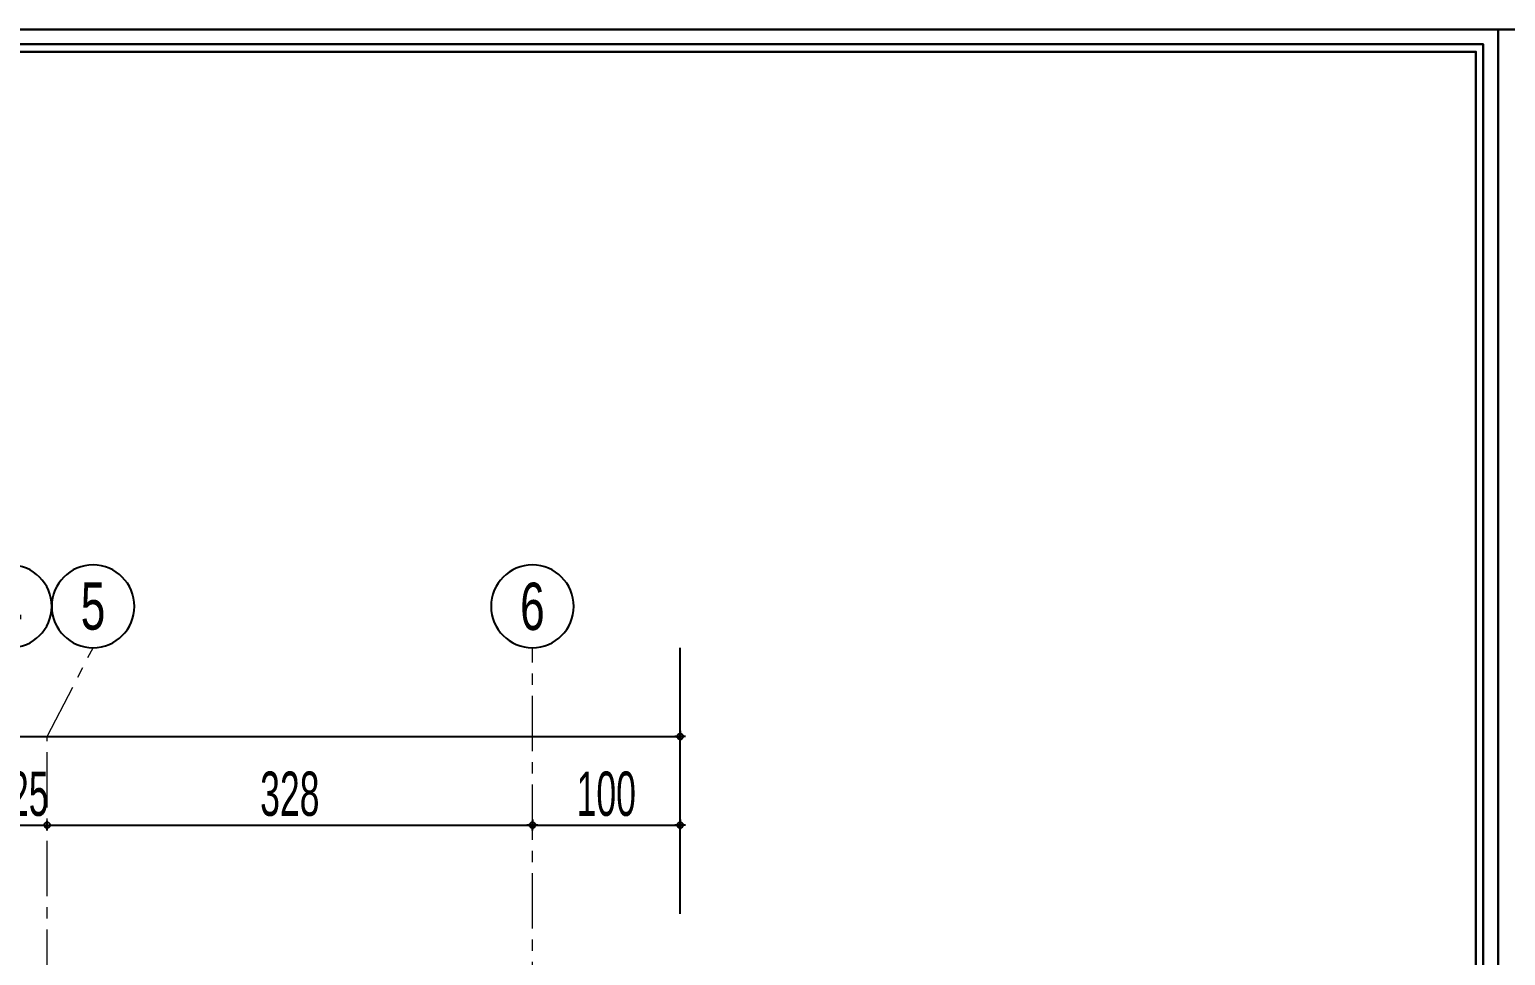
# Model space of a CAD drawing. Extents: x 386248 to 427517, y 4539405 to 4542296.
# Drawn here: x 394853 to 395852, y 4541669 to 4542296 of the extents above; entities that cross this region are included whole.
import ezdxf
from ezdxf.enums import TextEntityAlignment as Align

# ---------------------------------------------------------------- set-up
doc = ezdxf.new("R2010")
doc.units = 0
doc.linetypes.add('CENTER', pattern=[2, 1.25, -0.25, 0.25, -0.25])
doc.linetypes.add('CENTERX2', pattern=[4, 2.5, -0.5, 0.5, -0.5])
for name, color, linetype, lineweight in [('AKS', 251, 'CENTERX2', 20), ('AKS YAZISI', 4, 'Continuous', 25), ('ASIK', 3, 'Continuous', 20), ('DIŞ 2', 167, 'Continuous', 25), ('GOR1', 51, 'Continuous', 25), ('OLCU10', 2, 'Continuous', 25), ('YAZILAR', 1, 'Continuous', 30)]:
    doc.layers.add(name, color=color, linetype=linetype, lineweight=lineweight)
doc.styles.add('T', font='ISOt.shx', dxfattribs={"width": 0.6})
doc.styles.add('UNIV', font='', dxfattribs={"width": 0.7})
doc.styles.get('UNIV').set_extended_font_data('Comic Sans MS')
doc.dimstyles.new('DOT2', dxfattribs={"dimtxt": 20, "dimasz": 0.7, "dimexe": 5, "dimexo": 5, "dimgap": 6, "dimtad": 1, "dimdec": 0, "dimdsep": 46, "dimtxsty": 'T', "dimblk1": 'SEL2', "dimblk2": 'SEL2', "dimsah": 1, "dimcen": 0, "dimse1": 1, "dimse2": 1, "dimclrd": 256, "dimclre": 256, "dimclrt": 256, "dimadec": 0, "dimazin": 0, "dimtfac": 1, "dimtdec": 0, "dimtix": 1, "dimtmove": 2, "dimatfit": 3, "dimldrblk": 'SEL2', "dimfxl": 1, "dimtolj": 1, "dimtzin": 0, "dimarcsym": 0})

# ---------------------------------------------------------------- blocks, each defined once
blk = doc.blocks.new('SEL2')
at = {"layer": 'OLCU10'}
for p, q in [((5.25, 0), (-5.25, 0)), ((0, 5.25), (0, -3.95))]:
    blk.add_line(p, q, dxfattribs=at)
blk.add_circle((0, 0), 2.75, dxfattribs=at)
blk = doc.blocks.new('*D2484')
at = {"layer": 'Defpoints', "color": 0}
for p in [(395292.95, 4541817.38), (393824.44, 4541727.38), (395292.95, 4541727.38)]:
    blk.add_point(p, dxfattribs=at)
at = {"layer": 'DIŞ 2', "lineweight": -2}
blk.add_line((393825.14, 4541817.38), (395292.25, 4541817.38), dxfattribs=at)
at = {"layer": 'DIŞ 2', "linetype": 'ByBlock', "lineweight": -2, "xscale": 0.7, "yscale": 0.7, "zscale": 0.7, "rotation": 180}
blk.add_blockref('SEL2', (393824.44, 4541817.38), dxfattribs=at)
at = {"layer": 'DIŞ 2', "linetype": 'ByBlock', "lineweight": -2, "xscale": 0.7, "yscale": 0.7, "zscale": 0.7}
blk.add_blockref('SEL2', (395292.95, 4541817.38), dxfattribs=at)
at = {"layer": 'DIŞ 2', "insert": (394558.69, 4541838.38), "char_height": 30, "attachment_point": 5, "style": 'T'}
blk.add_mtext('\\A1;1469', dxfattribs=at)
blk = doc.blocks.new('*D2489')
at = {"layer": 'ASIK', "lineweight": -2}
for p, q in [((394838.82, 4541757.38), (394838.12, 4541757.38)), ((394839.52, 4541757.38), (394864.52, 4541757.38)), ((394865.22, 4541757.38), (394865.92, 4541757.38))]:
    blk.add_line(p, q, dxfattribs=at)
at = {"layer": 'Defpoints', "color": 0}
for p in [(394839.52, 4541789.55), (394864.52, 4541789.55), (394864.52, 4541757.38)]:
    blk.add_point(p, dxfattribs=at)
at = {"layer": 'ASIK', "linetype": 'ByBlock', "lineweight": -2, "xscale": 0.7, "yscale": 0.7, "zscale": 0.7}
blk.add_blockref('SEL2', (394839.52, 4541757.38), dxfattribs=at)
at = {"layer": 'ASIK', "linetype": 'ByBlock', "lineweight": -2, "xscale": 0.7, "yscale": 0.7, "zscale": 0.7, "rotation": 180}
blk.add_blockref('SEL2', (394864.52, 4541757.38), dxfattribs=at)
at = {"layer": 'ASIK', "insert": (394852.02, 4541778.38), "char_height": 30, "attachment_point": 5, "style": 'T'}
blk.add_mtext('\\A1;25', dxfattribs=at)
blk = doc.blocks.new('*D2490')
at = {"layer": 'ASIK', "lineweight": -2}
blk.add_line((394865.22, 4541757.38), (395192.25, 4541757.38), dxfattribs=at)
at = {"layer": 'Defpoints', "color": 0}
for p in [(394864.52, 4541789.55), (395192.95, 4541777.38), (395192.95, 4541757.38)]:
    blk.add_point(p, dxfattribs=at)
at = {"layer": 'ASIK', "linetype": 'ByBlock', "lineweight": -2, "xscale": 0.7, "yscale": 0.7, "zscale": 0.7, "rotation": 180}
blk.add_blockref('SEL2', (394864.52, 4541757.38), dxfattribs=at)
at = {"layer": 'ASIK', "linetype": 'ByBlock', "lineweight": -2, "xscale": 0.7, "yscale": 0.7, "zscale": 0.7}
blk.add_blockref('SEL2', (395192.95, 4541757.38), dxfattribs=at)
at = {"layer": 'ASIK', "insert": (395028.73, 4541778.38), "char_height": 30, "attachment_point": 5, "style": 'T'}
blk.add_mtext('\\A1;328', dxfattribs=at)
blk = doc.blocks.new('*D2491')
at = {"layer": 'Defpoints', "color": 0}
for p in [(395192.95, 4541777.38), (395292.95, 4541777.38), (395292.95, 4541757.38)]:
    blk.add_point(p, dxfattribs=at)
at = {"layer": 'GOR1', "lineweight": -2}
blk.add_line((395193.65, 4541757.38), (395292.25, 4541757.38), dxfattribs=at)
at = {"layer": 'GOR1', "linetype": 'ByBlock', "lineweight": -2, "xscale": 0.7, "yscale": 0.7, "zscale": 0.7, "rotation": 180}
blk.add_blockref('SEL2', (395192.95, 4541757.38), dxfattribs=at)
at = {"layer": 'GOR1', "linetype": 'ByBlock', "lineweight": -2, "xscale": 0.7, "yscale": 0.7, "zscale": 0.7}
blk.add_blockref('SEL2', (395292.95, 4541757.38), dxfattribs=at)
at = {"layer": 'GOR1', "insert": (395242.95, 4541778.38), "char_height": 30, "attachment_point": 5, "style": 'T'}
blk.add_mtext('\\A1;100', dxfattribs=at)
blk = doc.blocks.new('AKS-NO')
blk.add_circle((0, 0), 35)
at = {"color": 7, "style": 'UNIV', "width": 0.7}
blk.add_attdef('AKS-NO', text='', height=40, dxfattribs=at).set_placement((0, 0), align=Align.MIDDLE)

msp = doc.modelspace()

# ---------------------------------------------------------------- linework, layer by layer
at = {"layer": 'AKS', "linetype": 'CENTER', "ltscale": 30}
msp.add_line((395192.945, 4541627.375), (395192.945, 4541877.375), dxfattribs=at)
msp.add_lwpolyline([(394895.524, 4539849.21), (394864.524, 4539909.21), (394864.524, 4541817.375), (394895.524, 4541877.375)], dxfattribs=at)
at = {"layer": 'GOR1'}
msp.add_line((395292.945, 4541697.375), (395292.945, 4541877.375), dxfattribs=at)
at = {"layer": 'YAZILAR', "color": 133, "ltscale": 5}
for points in [[(393307.44, 4542295.7), (395846.649, 4542295.7), (395846.649, 4539405.231), (393307.44, 4539405.231)], [(395846.649, 4542295.7), (398385.858, 4542295.7), (398385.858, 4539405.231), (395846.649, 4539405.231)], [(393317.44, 4542285.7), (395836.649, 4542285.7), (395836.649, 4539415.231), (393317.44, 4539415.231)], [(393322.44, 4542280.7), (395831.649, 4542280.7), (395831.649, 4539420.231), (393322.44, 4539420.231)]]:
    msp.add_lwpolyline(points, close=True, dxfattribs=at)

# ---------------------------------------------------------------- block references
at = {"layer": 'AKS YAZISI'}
ref = msp.add_blockref('AKS-NO', (394839.524, 4541905.375), dxfattribs=dict(at, xscale=-0.8000000000029103, yscale=0.8000000000029103, zscale=0.8, rotation=180.0000000005319))
ref.add_attrib('AKS-NO', '4', dxfattribs={"layer": '0', "color": 7, "height": 32, "style": 'UNIV', "width": 0.7}).set_placement((394839.524, 4541905.375), align=Align.MIDDLE)
ref = msp.add_blockref('AKS-NO', (394895.524, 4541905.375), dxfattribs=dict(at, xscale=-0.8000000000029103, yscale=0.8000000000029103, zscale=0.8, rotation=180.0000000005319))
ref.add_attrib('AKS-NO', '5', dxfattribs={"layer": '0', "color": 7, "height": 32, "style": 'UNIV', "width": 0.7}).set_placement((394895.524, 4541905.375), align=Align.MIDDLE)
ref = msp.add_blockref('AKS-NO', (395192.945, 4541905.375), dxfattribs=dict(at, xscale=-0.8000000000029103, yscale=0.8000000000029103, zscale=0.8, rotation=180.0000000005319))
ref.add_attrib('AKS-NO', '6', dxfattribs={"layer": '0', "color": 7, "height": 32, "style": 'UNIV', "width": 0.7}).set_placement((395192.945, 4541905.375), align=Align.MIDDLE)

# ---------------------------------------------------------------- dimensions: what is measured, and where the dimension line sits
at = {"layer": 'ASIK'}
for base, p1, p2, picture, middle in [((394864.524, 4541757.375), (394839.524, 4541789.547), (394864.524, 4541789.547), '*D2489', (394852.024, 4541778.375)), ((395192.945, 4541757.375), (394864.524, 4541789.547), (395192.945, 4541777.375), '*D2490', (395028.734, 4541778.375))]:
    dim = msp.add_linear_dim(base=base, p1=p1, p2=p2, dimstyle='DOT2', override={"dimtxt": 30, "dimtxsty": 'T', "dimldrblk": 'SEL2'}, dxfattribs=at)
    dim.commit()
    dim.dimension.update_dxf_attribs({"geometry": picture, "text_midpoint": middle})
at = {"layer": 'DIŞ 2'}
dim = msp.add_linear_dim(base=(395292.945, 4541817.375), p1=(393824.439, 4541727.375), p2=(395292.945, 4541727.375), dimstyle='DOT2', override={"dimtxt": 30, "dimtxsty": 'T', "dimldrblk": 'SEL2'}, dxfattribs=at)
dim.commit()
dim.dimension.update_dxf_attribs({"geometry": '*D2484', "text_midpoint": (394558.692, 4541838.375)})
at = {"layer": 'GOR1'}
dim = msp.add_linear_dim(base=(395292.945, 4541757.375), p1=(395192.945, 4541777.375), p2=(395292.945, 4541777.375), dimstyle='DOT2', override={"dimtxt": 30, "dimtxsty": 'T', "dimldrblk": 'SEL2'}, dxfattribs=at)
dim.commit()
dim.dimension.update_dxf_attribs({"geometry": '*D2491', "text_midpoint": (395242.945, 4541778.375)})

doc.saveas('drawing.dxf')
